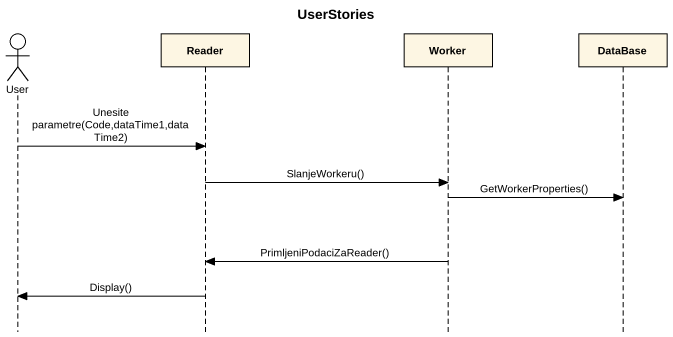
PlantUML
@startuml
title UserStories
hide footbox
actor User
participant Reader
participant Worker
participant "DataBase" as DataBase_

User -> Reader : Unesite parametre(Code,dataTime1,dataTime2)
Reader -> Worker : SlanjeWorkeru()
Worker -> DataBase_ : GetWorkerProperties()
Worker -> Reader : PrimljeniPodaciZaReader()
Reader -> User : Display()
@enduml
